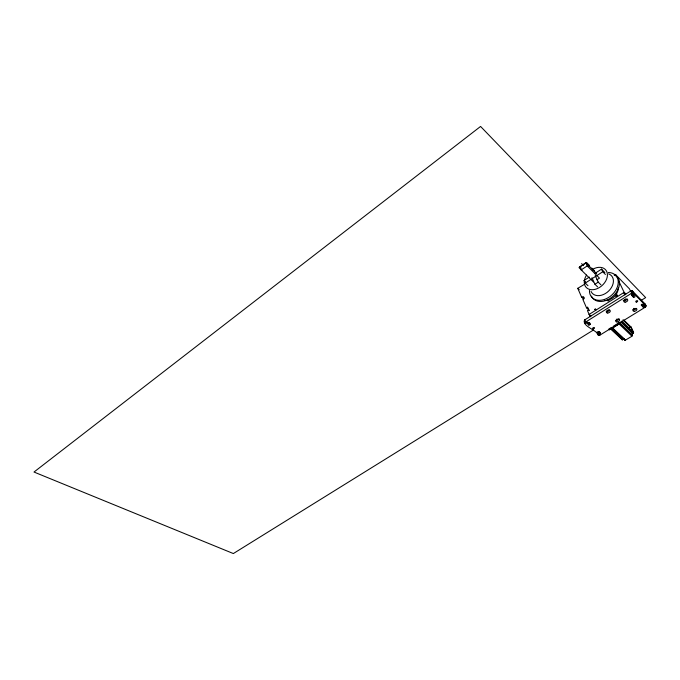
<?xml version="1.0" encoding="UTF-8"?>
<svg xmlns="http://www.w3.org/2000/svg" width="680" height="680" viewBox="0 0 680 680"><rect width="100%" height="100%" fill="white"/><g stroke="black" fill="none" stroke-linecap="round" stroke-linejoin="round"><path stroke-width="1.02" d="M632.289 335.818L632.137 335.027L619.701 323.06M633.479 332.894L633.598 332.75M644.946 303.986C647.156 309.782 645.294 301.767 644.589 304.801M616.343 319.243L617.576 319.26M619.956 323.382L609.518 329.74L619.812 323.536L620.449 322.091M644.912 303.773L632.349 290.878L630.946 290.878L584.715 319.914C581.255 326.204 597.771 330.225 598.315 335.249L599.887 335.147L645.422 307.096L645.975 306.127M645.949 305.889L633.377 293.012L631.975 293.012L585.633 322.048L585.191 323.221M643.594 304.334L642.115 304.963L643.119 307.046A0.85 0.501 -24.6 0 0 644.198 306.977A0.85 0.501 -24.6 0 0 644.546 306.17L643.858 304.759M634.958 308.372L634.024 308.975L633.709 308.38M620.058 323.247L619.267 322.481M609.875 329.622L608.957 328.772M599.42 331.763C597.185 331.849 598.358 335.41 600.193 334.075C601.163 330.004 593.3 331.857 598.935 334.296M618.715 323.349L618.502 323.332M589.254 322.711L588.123 323.025L586.696 321.767M619.115 322.702L613.207 326.349M633.233 333.26L632.799 333.472A1.47 1.122 -40.2 0 0 632.034 335.257L632.221 335.682M633.496 332.707L631.04 327.301L630.012 327.497M593.47 282.004L581.179 269.909L579.768 266.747L585.803 262.769L596.581 273.555M619.837 323.51L618.919 322.626M581.179 269.909L587.231 265.931L599.471 278.137L596.895 279.795M587.869 266.602L589.56 265.489L586.636 262.565L578.994 267.589L581.935 270.487M587.987 285.727L585.267 283.084L584.103 280.466L589.322 277.066M594.549 273.666L601.519 269.135L604.869 272.527M585.267 283.084L602.735 271.762L605.421 274.474M632.137 335.027A1.224 0.935 -40.2 0 1 632.774 333.54L633.241 333.2M591.965 277.712L594.923 284.24L598.221 282.115L600.924 284.793M584.664 284.189L577.762 288.32L581.527 296.956L583.61 296.846L583.976 297.687L582.862 299.412L586.517 307.819L589.5 310.615M586.517 307.819L587.639 307.105L588.795 309.749L587.461 310.599L589.135 314.432L590.894 316.081M589.135 314.432L624.138 292.366L625.846 294.091M593.325 330.08L233.35 553.554L34 472.039L480.573 126.446L645.66 297.602L641.146 300.399M609.884 328.398L611.549 327.377M629.825 327.225L631.048 327.029L633.607 332.52M622.234 339.787L623.11 339.346A1.454 1.113 -41.1 0 1 624.81 339.635L624.979 340.247L624.495 339.651A1.216 0.926 -41.1 0 0 623.075 339.413L622.523 339.736M609.518 329.74L608.668 329.486M622.667 339.609L610.869 328.55M596.037 309.621L595.569 310.428M621.996 339.55L610.759 329.103M622.574 339.651L622.098 339.762M625.217 340.247L631.958 336.234L618.74 323.612M597.678 333.208L598.961 333.03L599.887 335.147M614.142 274.983L615.791 274.839L629.467 288.864L630.802 291.618M625.073 340.255L625.506 340.136L612.255 327.607M608.175 309.731L608.064 310.479L607.027 310.488M588.957 325.116L590.342 324.3L588.285 322.397L587.248 322.532L586.925 323.247L588.957 325.116L587.979 322.94M625.693 298.868L625.387 299.625L624.427 299.548M611.975 327.82L624.495 339.651M612.136 328.168L624.656 340M611.286 328.296L623.075 339.413M581.527 296.956L583.755 299.064M583.108 297.168L584.324 298.325M577.762 288.32L579.241 289.731M619.862 323.408L632.298 335.368M621.503 321.997L633.19 333.285M621.087 322.26L632.774 333.54M621.894 321.096L633.564 332.392M584.103 280.466L585.454 281.784M623.807 320.017L631.091 327.105M622.948 319.889L630.241 326.969M594.923 284.24L597.626 286.9M579.768 266.747L581.213 268.175M581.604 263.619L583.601 265.591M594.515 270.819L591.829 268.124L592.679 269.994M631.218 293.837L633.471 297.219A0.858 0.518 -24.7 0 0 634.567 297.151A0.858 0.518 -24.7 0 0 634.916 296.319L633.063 294.431A0.867 0.518 -24.8 0 0 631.966 294.5A0.867 0.518 -24.8 0 0 631.626 295.332L633.471 297.219M643.119 307.046L641.325 305.218A0.85 0.501 -24.6 0 1 641.673 304.402A0.85 0.501 -24.6 0 1 642.753 304.334L644.546 306.17M632.655 292.935L633.879 294.194M644.733 305.685L645.422 307.096M632.349 290.878L633.377 293.012M632.052 290.793L633.088 292.918M631.1 290.853L632.128 292.978M630.717 290.981L631.745 293.106M615.791 274.839L616.667 276.683M618.426 280.373L624.138 292.366M601.519 269.135L602.735 271.762M595.238 275.587L598.221 282.115M585.803 262.769L587.231 265.931M599.683 332.044L600.304 333.455M598.596 333.149L599.522 335.265M597.388 333.132L598.315 335.249M589.654 322.796L590.274 324.216M586.364 321.887L586.976 323.306M584.715 319.914L585.633 322.048M584.486 320.17L585.404 322.303M584.231 320.858L585.149 322.991M618.256 288.184A10.957 7.973 -41.5 0 1 604.367 300.424M616.938 294.678A10.948 7.973 -41.4 0 1 615.612 296.421M609.016 300.645A10.948 7.973 -41.4 0 1 607.843 300.917M633.828 294.78A0.858 0.518 -24.8 0 1 632.442 295.094M618.944 318.572A2.049 1.216 -23.5 0 1 617.865 320.093A2.049 1.216 -23.5 0 1 615.723 320.467M636.149 308.363A2.083 1.232 -24.3 0 1 634.652 309.655A2.083 1.232 -24.3 0 1 632.765 309.723M609.654 309.765A2.074 1.25 -23.5 0 1 608.311 311.27A2.074 1.25 -23.5 0 1 606.203 311.44M627.087 298.851A2.108 1.266 -24.4 0 1 625.362 300.534A2.108 1.266 -24.4 0 1 623.237 300.228M614.584 274.881A16.201 11.73 -41.6 0 1 613.096 296.123A16.201 11.73 -41.6 0 1 591.481 296.131M608.311 272.527A16.226 11.73 -41.7 0 1 617.899 285.082A16.226 11.73 -41.7 0 1 602.055 300.075A16.226 11.73 -41.7 0 1 589.441 290.377M608.659 273.904A13.014 9.384 -41.8 0 1 608.812 290.878A13.014 9.384 -41.8 0 1 591.022 291.397M592.781 269.238A13.115 9.384 -42.1 0 1 607.418 275.298A13.115 9.384 -42.1 0 1 592 289.748A13.115 9.384 -42.1 0 1 586.551 275.077M616.343 295.902C617.848 297.262 617.432 293.7 616.352 295.859M594.77 309.51C596.402 310.734 595.637 307.411 594.779 309.476M589.313 314.483L590.299 316.778L589.313 314.457M623.73 292.621C625.625 298.197 625.583 291.661 623.73 292.621M593.308 328.839A0.994 0.595 -22.5 0 0 594.515 327.794A0.994 0.595 -22.5 0 0 592.943 327.87A0.994 0.595 -22.5 0 0 593.308 328.839M636.471 302.048A1.037 0.612 -24.6 0 0 637.67 300.917A1.037 0.612 -24.6 0 0 636.038 301.078A1.037 0.612 -24.6 0 0 636.471 302.048M617.04 321.954A2.057 1.216 -23.4 0 0 619.557 319.812A2.057 1.216 -23.4 0 0 616.361 319.966A2.057 1.216 -23.4 0 0 617.04 321.954M634.312 311.296A2.083 1.232 -24.2 0 0 636.888 309.111A2.083 1.232 -24.2 0 0 633.667 309.255A2.083 1.232 -24.2 0 0 634.312 311.296M607.733 313.012A2.083 1.25 -23.5 0 0 610.258 310.828A2.083 1.25 -23.5 0 0 607.01 310.973A2.083 1.25 -23.5 0 0 607.733 313.012M625.141 302.132A2.108 1.266 -24.4 0 0 627.733 299.897A2.108 1.266 -24.4 0 0 624.461 300.041A2.108 1.266 -24.4 0 0 625.141 302.132"/></g></svg>
